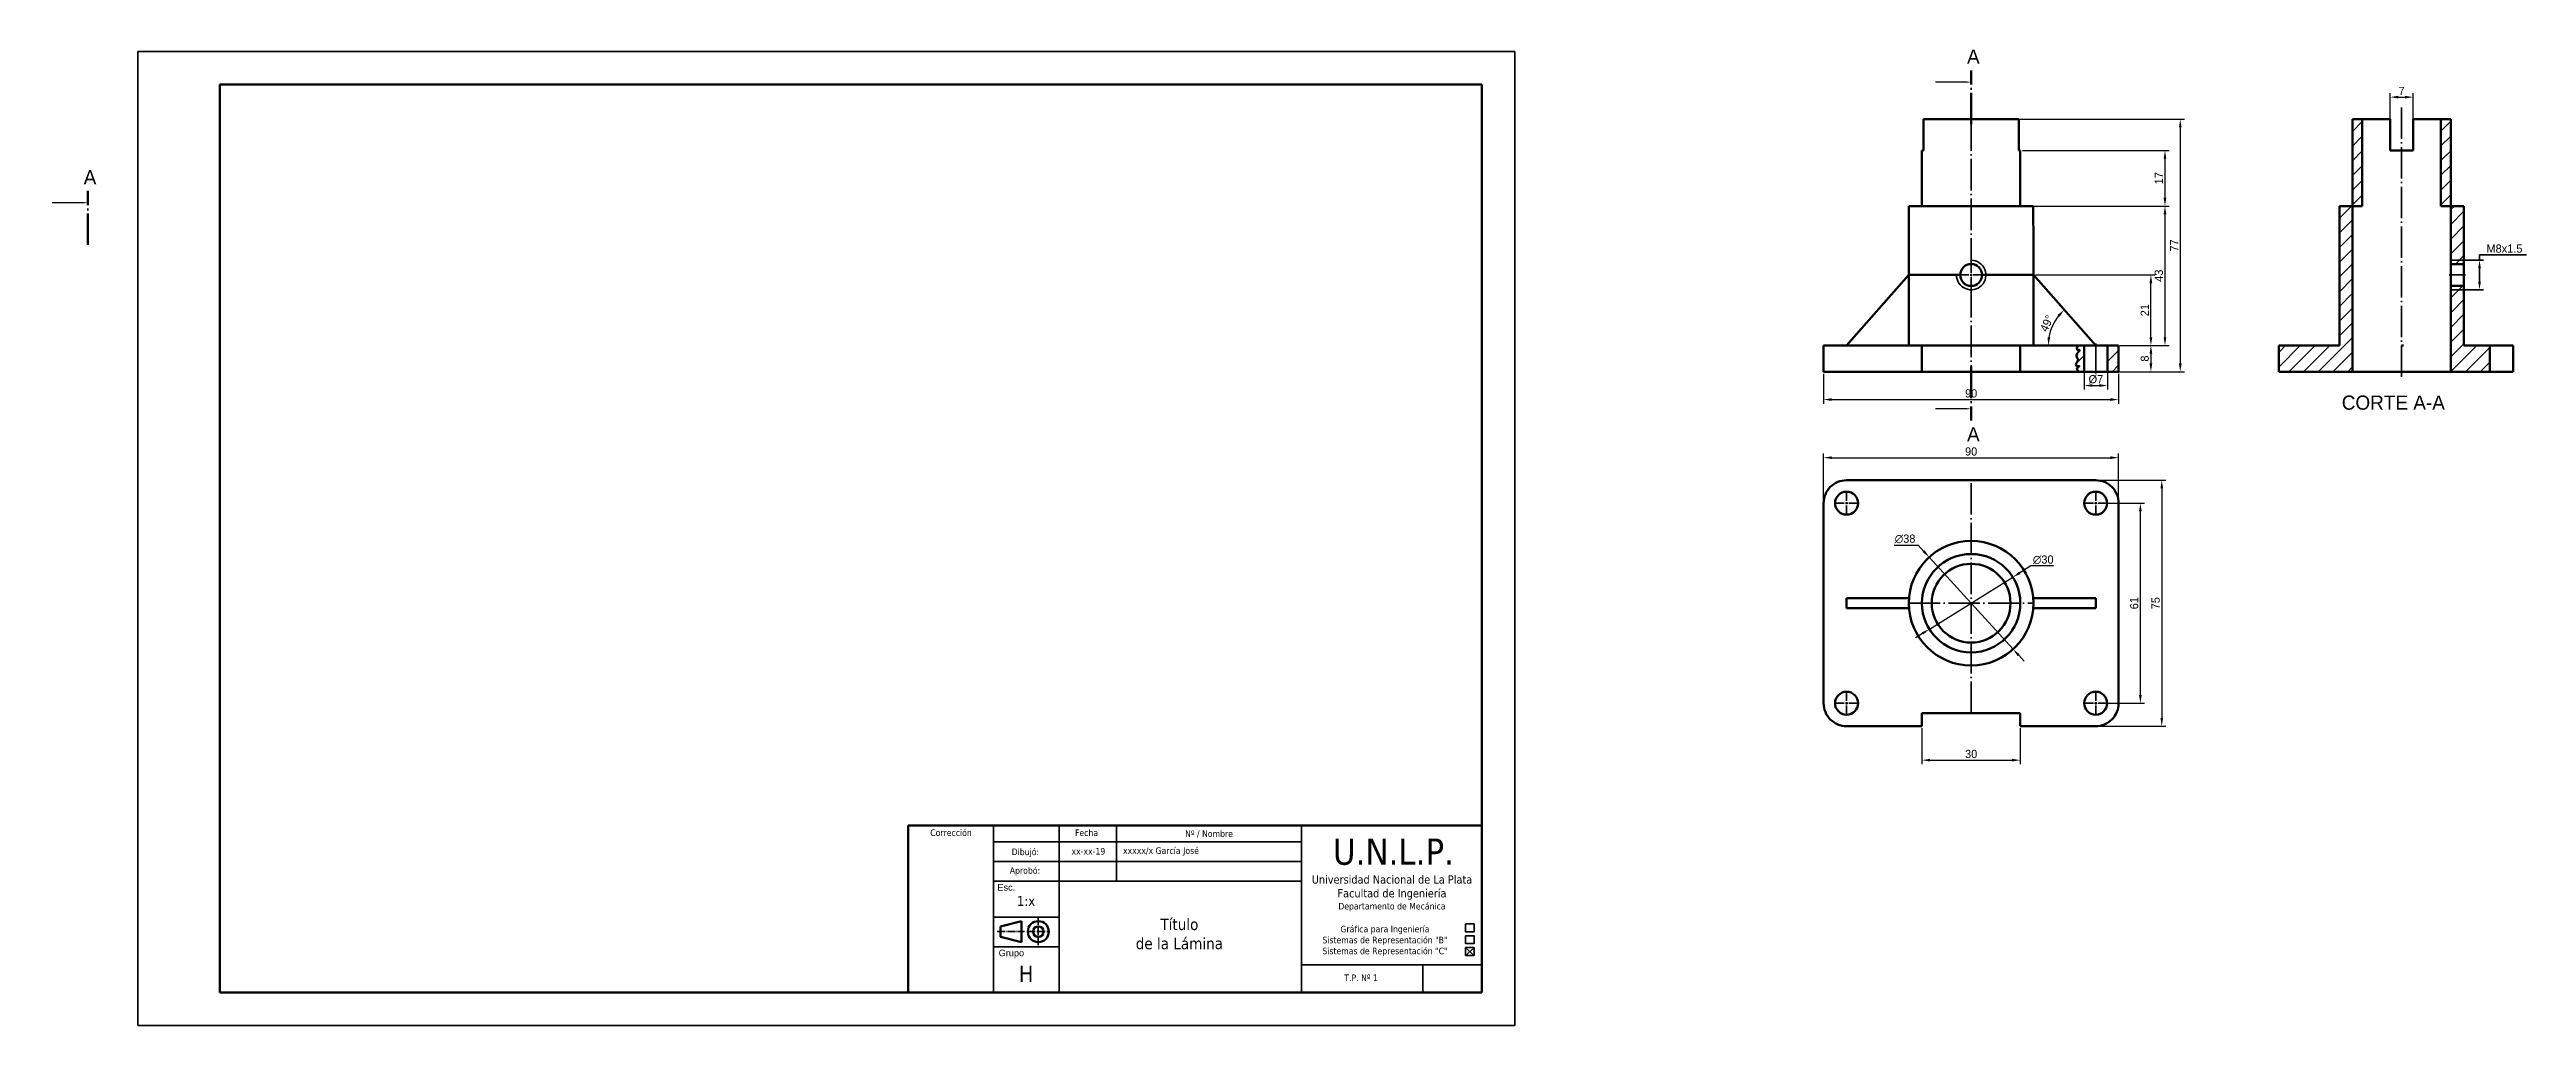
# Model space of a CAD drawing. Header units: millimetres. Extents: x 1050 to 1805, y 843 to 1141.
import ezdxf

# ---------------------------------------------------------------- set-up
doc = ezdxf.new("R2010")
doc.units = ezdxf.units.MM
doc.header["$LTSCALE"] = 0.4
doc.linetypes.add('ACAD_ISO04W100', pattern=[30, 24, -3, 0, -3])
doc.linetypes.add('CENTER2', pattern=[28.575, 19.05, -3.175, 3.175, -3.175])
for name, color, linetype, lineweight in [('Contornos Visibles', 7, 'Continuous', 70), ('Cotas', 3, 'Continuous', 35), ('Ejes', 4, 'ACAD_ISO04W100', 35), ('Ind Corte', 1, 'ACAD_ISO04W100', 70), ('Rayado', 2, 'Continuous', 35), ('Roscas', 2, 'Continuous', 35), ('Rotulo LINEAS Borde', 5, 'Continuous', 70), ('Rotulo LINEAS internas', 1, 'Continuous', 35), ('TEXTO', 4, 'Continuous', 35)]:
    doc.layers.add(name, color=color, linetype=linetype, lineweight=lineweight)
doc.dimstyles.new('ISO-25', dxfattribs={"dimtxt": 2.5, "dimasz": 2.5, "dimexe": 1.25, "dimexo": 0.625, "dimtad": 1, "dimtoh": 1, "dimdec": 0, "dimtxsty": 'Standard', "dimcen": 2.5, "dimadec": 0, "dimazin": 0, "dimtfac": 1, "dimtdec": 0, "dimtmove": 0, "dimatfit": 3, "dimfxl": 1, "dimarcsym": 0})
pattern_1 = [(45, (-1.3066, 0), (-2.245064, 2.245064), [])]

# ---------------------------------------------------------------- blocks, each defined once
blk = doc.blocks.new('*U1')
at = {"layer": 'Ejes', "color": 0, "transparency": 16777216}
for p, q in [((-3.62, 0), (-0.7, 0)), ((0, 0.7), (0, 3.62)), ((0.7, 0), (3.62, 0)), ((0, -3.62), (0, -0.7))]:
    blk.add_line(p, q, dxfattribs=at)
at = {"layer": 'Ejes', "color": 0, "linetype": 'Continuous', "transparency": 16777216}
for p, q in [((-0.35, 0), (0.35, 0)), ((0, -0.35), (0, 0.35))]:
    blk.add_line(p, q, dxfattribs=at)
blk = doc.blocks.new('*U2')
at = {"layer": 'Ejes', "color": 0, "transparency": 16777216}
for p, q in [((-3.62, 0), (-0.7, 0)), ((0, 0.7), (0, 3.62)), ((0.7, 0), (3.62, 0)), ((0, -3.62), (0, -0.7))]:
    blk.add_line(p, q, dxfattribs=at)
at = {"layer": 'Ejes', "color": 0, "linetype": 'Continuous', "transparency": 16777216}
for p, q in [((-0.35, 0), (0.35, 0)), ((0, -0.35), (0, 0.35))]:
    blk.add_line(p, q, dxfattribs=at)
blk = doc.blocks.new('*U3')
at = {"layer": 'Ejes', "color": 0, "transparency": 16777216}
for p, q in [((-3.62, 0), (-0.7, 0)), ((0, 0.7), (0, 3.62)), ((0.7, 0), (3.62, 0)), ((0, -3.62), (0, -0.7))]:
    blk.add_line(p, q, dxfattribs=at)
at = {"layer": 'Ejes', "color": 0, "linetype": 'Continuous', "transparency": 16777216}
for p, q in [((-0.35, 0), (0.35, 0)), ((0, -0.35), (0, 0.35))]:
    blk.add_line(p, q, dxfattribs=at)
blk = doc.blocks.new('*U4')
at = {"layer": 'Ejes', "color": 0, "transparency": 16777216}
for p, q in [((-3.62, 0), (-0.7, 0)), ((0, 0.7), (0, 3.62)), ((0.7, 0), (3.62, 0)), ((0, -3.62), (0, -0.7))]:
    blk.add_line(p, q, dxfattribs=at)
at = {"layer": 'Ejes', "color": 0, "linetype": 'Continuous', "transparency": 16777216}
for p, q in [((-0.35, 0), (0.35, 0)), ((0, -0.35), (0, 0.35))]:
    blk.add_line(p, q, dxfattribs=at)
blk = doc.blocks.new('*D9')
at = {"layer": 'Cotas', "color": 0, "lineweight": -2, "transparency": 16777216}
for p, q in [((1763.7, 1119.61), (1763.7, 1127.59)), ((1766.2, 1126.34), (1768.2, 1126.34)), ((1770.7, 1119.61), (1770.7, 1127.59))]:
    blk.add_line(p, q, dxfattribs=at)
at = {"layer": 'Cotas', "color": 0, "transparency": 16777216}
for points in [[(1766.2, 1126.76), (1766.2, 1125.93), (1763.7, 1126.34)], [(1768.2, 1126.76), (1768.2, 1125.93), (1770.7, 1126.34)]]:
    blk.add_solid(points, dxfattribs=at)
at = {"layer": 'Cotas', "color": 0, "transparency": 16777216, "insert": (1767.2, 1128.22), "char_height": 2.5, "attachment_point": 5}
blk.add_mtext('7', dxfattribs=at)
blk = doc.blocks.new('*D12')
at = {"layer": 'Cotas', "color": 0, "lineweight": -2, "transparency": 16777216}
for p, q in [((1650.38, 1119.59), (1700.92, 1119.59)), ((1699.67, 1117.09), (1699.67, 1045.11)), ((1680.88, 1042.61), (1700.92, 1042.61))]:
    blk.add_line(p, q, dxfattribs=at)
at = {"layer": 'Cotas', "color": 0, "transparency": 16777216}
for points in [[(1699.26, 1117.09), (1700.09, 1117.09), (1699.67, 1119.59)], [(1699.26, 1045.11), (1700.09, 1045.11), (1699.67, 1042.61)]]:
    blk.add_solid(points, dxfattribs=at)
at = {"layer": 'Cotas', "color": 0, "transparency": 16777216, "insert": (1697.8, 1081.1), "char_height": 2.5, "attachment_point": 5, "rotation": 90}
blk.add_mtext('77', dxfattribs=at)
blk = doc.blocks.new('*D13')
at = {"layer": 'Cotas', "color": 0, "lineweight": -2, "transparency": 16777216}
blk.add_arc((1673.88, 1050.61), 14.49, 141.37772, 170.09949, dxfattribs=at)
at = {"layer": 'Cotas', "color": 0, "transparency": 16777216}
for points in [[(1662.26, 1059.94), (1662.86, 1059.36), (1664.28, 1061.46)], [(1660.02, 1053.06), (1659.19, 1053.14), (1659.39, 1050.61)]]:
    blk.add_solid(points, dxfattribs=at)
at = {"layer": 'Cotas', "color": 0, "transparency": 16777216, "insert": (1658.96, 1057.33), "char_height": 2.5, "attachment_point": 5, "rotation": 65.7386}
blk.add_mtext('49°', dxfattribs=at)
blk = doc.blocks.new('*D16')
at = {"layer": 'Cotas', "color": 0, "lineweight": -2, "transparency": 16777216}
for p, q in [((1590.88, 1003.14), (1590.88, 1017.63)), ((1593.38, 1016.38), (1678.38, 1016.38)), ((1680.88, 1003.14), (1680.88, 1017.63))]:
    blk.add_line(p, q, dxfattribs=at)
at = {"layer": 'Cotas', "color": 0, "transparency": 16777216}
for points in [[(1593.38, 1016.8), (1593.38, 1015.97), (1590.88, 1016.38)], [(1678.38, 1016.8), (1678.38, 1015.97), (1680.88, 1016.38)]]:
    blk.add_solid(points, dxfattribs=at)
at = {"layer": 'Cotas', "color": 0, "transparency": 16777216, "insert": (1635.88, 1018.26), "char_height": 2.5, "attachment_point": 5}
blk.add_mtext('90', dxfattribs=at)
blk = doc.blocks.new('*D17')
at = {"layer": 'Cotas', "color": 0, "lineweight": -2, "transparency": 16777216}
for p, q in [((1674.5, 1009.51), (1695.28, 1009.51)), ((1694.03, 1007.01), (1694.03, 937.01)), ((1674.5, 934.51), (1695.28, 934.51))]:
    blk.add_line(p, q, dxfattribs=at)
at = {"layer": 'Cotas', "color": 0, "transparency": 16777216}
for points in [[(1693.62, 1007.01), (1694.45, 1007.01), (1694.03, 1009.51)], [(1693.62, 937.01), (1694.45, 937.01), (1694.03, 934.51)]]:
    blk.add_solid(points, dxfattribs=at)
at = {"layer": 'Cotas', "color": 0, "transparency": 16777216, "insert": (1692.16, 972.01), "char_height": 2.5, "attachment_point": 5, "rotation": 90}
blk.add_mtext('75', dxfattribs=at)
blk = doc.blocks.new('*D18')
at = {"layer": 'Cotas', "color": 0, "lineweight": -2, "transparency": 16777216}
for p, q in [((1674.5, 1002.51), (1688.74, 1002.51)), ((1687.49, 1000.01), (1687.49, 944.01)), ((1674.5, 941.51), (1688.74, 941.51))]:
    blk.add_line(p, q, dxfattribs=at)
at = {"layer": 'Cotas', "color": 0, "transparency": 16777216}
for points in [[(1687.08, 1000.01), (1687.91, 1000.01), (1687.49, 1002.51)], [(1687.08, 944.01), (1687.91, 944.01), (1687.49, 941.51)]]:
    blk.add_solid(points, dxfattribs=at)
at = {"layer": 'Cotas', "color": 0, "transparency": 16777216, "insert": (1685.62, 972.01), "char_height": 2.5, "attachment_point": 5, "rotation": 90}
blk.add_mtext('61', dxfattribs=at)
blk = doc.blocks.new('*D20')
at = {"layer": 'Cotas', "color": 0, "lineweight": -2, "transparency": 16777216}
for p, q in [((1612.4, 989.74), (1619.69, 989.74)), ((1619.69, 989.74), (1621.38, 987.89)), ((1648.69, 957.98), (1623.06, 986.04)), ((1650.38, 956.14), (1652.06, 954.29))]:
    blk.add_line(p, q, dxfattribs=at)
at = {"layer": 'Cotas', "color": 0, "transparency": 16777216}
for points in [[(1621.69, 988.17), (1621.07, 987.61), (1623.06, 986.04)], [(1650.68, 956.42), (1650.07, 955.86), (1648.69, 957.98)]]:
    blk.add_solid(points, dxfattribs=at)
at = {"layer": 'Cotas', "color": 0, "transparency": 16777216, "insert": (1615.73, 991.61), "char_height": 2.5, "attachment_point": 5}
blk.add_mtext('∅38', dxfattribs=at)
blk = doc.blocks.new('*D21')
at = {"layer": 'Cotas', "color": 0, "lineweight": -2, "transparency": 16777216}
for p, q in [((1670.38, 1042.55), (1670.38, 1037.14)), ((1672.88, 1038.39), (1675, 1038.39)), ((1677.5, 1042.55), (1677.5, 1037.14))]:
    blk.add_line(p, q, dxfattribs=at)
at = {"layer": 'Cotas', "color": 0, "transparency": 16777216}
for points in [[(1672.88, 1038.81), (1672.88, 1037.98), (1670.38, 1038.39)], [(1675, 1038.81), (1675, 1037.98), (1677.5, 1038.39)]]:
    blk.add_solid(points, dxfattribs=at)
at = {"layer": 'Cotas', "color": 0, "transparency": 16777216, "insert": (1673.94, 1040.27), "char_height": 2.5, "attachment_point": 5}
blk.add_mtext('%%C7', dxfattribs=at)
blk = doc.blocks.new('*D22')
at = {"layer": 'Cotas', "color": 0, "lineweight": -2, "transparency": 16777216}
for p, q in [((1681.27, 1050.61), (1691.97, 1050.61)), ((1690.72, 1048.11), (1690.72, 1045.11)), ((1681.32, 1042.61), (1691.97, 1042.61))]:
    blk.add_line(p, q, dxfattribs=at)
at = {"layer": 'Cotas', "color": 0, "transparency": 16777216}
for points in [[(1690.3, 1048.11), (1691.13, 1048.11), (1690.72, 1050.61)], [(1690.3, 1045.11), (1691.13, 1045.11), (1690.72, 1042.61)]]:
    blk.add_solid(points, dxfattribs=at)
at = {"layer": 'Cotas', "color": 0, "transparency": 16777216, "insert": (1688.84, 1046.61), "char_height": 2.5, "attachment_point": 5, "rotation": 90}
blk.add_mtext('8', dxfattribs=at)
blk = doc.blocks.new('*D23')
at = {"layer": 'Cotas', "color": 0, "lineweight": -2, "transparency": 16777216}
for p, q in [((1655.44, 1093.13), (1696.26, 1093.13)), ((1695.01, 1090.63), (1695.01, 1053.11)), ((1681.46, 1050.61), (1696.26, 1050.61))]:
    blk.add_line(p, q, dxfattribs=at)
at = {"layer": 'Cotas', "color": 0, "transparency": 16777216}
for points in [[(1694.59, 1090.63), (1695.42, 1090.63), (1695.01, 1093.13)], [(1694.59, 1053.11), (1695.42, 1053.11), (1695.01, 1050.61)]]:
    blk.add_solid(points, dxfattribs=at)
at = {"layer": 'Cotas', "color": 0, "transparency": 16777216, "insert": (1693.13, 1071.87), "char_height": 2.5, "attachment_point": 5, "rotation": 90}
blk.add_mtext('43', dxfattribs=at)
blk = doc.blocks.new('*U25')
at = {"layer": 'Ejes', "color": 0, "linetype": 'CENTER2', "transparency": 16777216}
for p, q in [((-3.47, 0), (-0.67, 0)), ((0, 0.67), (0, 3.47)), ((0.67, 0), (3.47, 0)), ((0, -3.47), (0, -0.67))]:
    blk.add_line(p, q, dxfattribs=at)
at = {"layer": 'Ejes', "color": 0, "linetype": 'Continuous', "transparency": 16777216}
for p, q in [((-0.335, 0), (0.335, 0)), ((0, -0.335), (0, 0.335))]:
    blk.add_line(p, q, dxfattribs=at)
blk = doc.blocks.new('*D26')
at = {"layer": 'Cotas', "color": 0, "lineweight": -2, "transparency": 16777216}
for p, q in [((1655.5, 1072.1), (1691.97, 1072.1)), ((1690.72, 1053.11), (1690.72, 1069.6)), ((1681.46, 1050.61), (1691.97, 1050.61))]:
    blk.add_line(p, q, dxfattribs=at)
at = {"layer": 'Cotas', "color": 0, "transparency": 16777216}
for points in [[(1690.3, 1069.6), (1691.13, 1069.6), (1690.72, 1072.1)], [(1690.3, 1053.11), (1691.13, 1053.11), (1690.72, 1050.61)]]:
    blk.add_solid(points, dxfattribs=at)
at = {"layer": 'Cotas', "color": 0, "transparency": 16777216, "insert": (1688.84, 1061.36), "char_height": 2.5, "attachment_point": 5, "rotation": 90}
blk.add_mtext('21', dxfattribs=at)
blk = doc.blocks.new('*U30')
at = {"layer": 'Ejes', "color": 0, "linetype": 'CENTER2', "transparency": 16777216}
blk.add_line((-2.5, 0), (2.5, 0), dxfattribs=at)
blk = doc.blocks.new('*D31')
at = {"layer": 'Cotas', "color": 0, "lineweight": -2, "transparency": 16777216}
for p, q in [((1651.5, 1110.09), (1696.26, 1110.09)), ((1695.01, 1107.59), (1695.01, 1095.63)), ((1651.5, 1093.13), (1696.26, 1093.13))]:
    blk.add_line(p, q, dxfattribs=at)
at = {"layer": 'Cotas', "color": 0, "transparency": 16777216}
for points in [[(1694.59, 1107.59), (1695.42, 1107.59), (1695.01, 1110.09)], [(1694.59, 1095.63), (1695.42, 1095.63), (1695.01, 1093.13)]]:
    blk.add_solid(points, dxfattribs=at)
at = {"layer": 'Cotas', "color": 0, "transparency": 16777216, "insert": (1693.13, 1101.61), "char_height": 2.5, "attachment_point": 5, "rotation": 90}
blk.add_mtext('17', dxfattribs=at)
blk = doc.blocks.new('*D32')
at = {"layer": 'Cotas', "color": 0, "lineweight": -2, "transparency": 16777216}
for p, q in [((1590.88, 1041.98), (1590.88, 1032.85)), ((1680.88, 1041.98), (1680.88, 1032.85)), ((1593.38, 1034.1), (1678.38, 1034.1))]:
    blk.add_line(p, q, dxfattribs=at)
at = {"layer": 'Cotas', "color": 0, "transparency": 16777216}
for points in [[(1593.38, 1034.52), (1593.38, 1033.69), (1590.88, 1034.1)], [(1678.38, 1034.52), (1678.38, 1033.69), (1680.88, 1034.1)]]:
    blk.add_solid(points, dxfattribs=at)
at = {"layer": 'Cotas', "color": 0, "transparency": 16777216, "insert": (1635.88, 1035.98), "char_height": 2.5, "attachment_point": 5}
blk.add_mtext('90', dxfattribs=at)
blk = doc.blocks.new('*D33')
at = {"layer": 'Cotas', "color": 0, "lineweight": -2, "transparency": 16777216}
for p, q in [((1620.88, 933.89), (1620.88, 922.89)), ((1650.88, 933.89), (1650.88, 922.89)), ((1623.38, 924.14), (1648.38, 924.14))]:
    blk.add_line(p, q, dxfattribs=at)
at = {"layer": 'Cotas', "color": 0, "transparency": 16777216}
for points in [[(1623.38, 924.56), (1623.38, 923.73), (1620.88, 924.14)], [(1648.38, 924.56), (1648.38, 923.73), (1650.88, 924.14)]]:
    blk.add_solid(points, dxfattribs=at)
at = {"layer": 'Cotas', "color": 0, "transparency": 16777216, "insert": (1635.88, 926.02), "char_height": 2.5, "attachment_point": 5}
blk.add_mtext('30', dxfattribs=at)
blk = doc.blocks.new('*D34')
at = {"layer": 'Cotas', "color": 0, "lineweight": -2, "transparency": 16777216}
for p, q in [((1654.11, 983.36), (1650.74, 981.26)), ((1660.99, 983.36), (1654.11, 983.36)), ((1623.14, 964.09), (1648.61, 979.94)), ((1621.02, 962.77), (1618.9, 961.45))]:
    blk.add_line(p, q, dxfattribs=at)
at = {"layer": 'Cotas', "color": 0, "transparency": 16777216}
for points in [[(1650.52, 981.61), (1650.96, 980.91), (1648.61, 979.94)], [(1620.8, 963.12), (1621.24, 962.42), (1623.14, 964.09)]]:
    blk.add_solid(points, dxfattribs=at)
at = {"layer": 'Cotas', "color": 0, "transparency": 16777216, "insert": (1657.86, 985.24), "char_height": 2.5, "attachment_point": 5}
blk.add_mtext('∅30', dxfattribs=at)

msp = doc.modelspace()

# ---------------------------------------------------------------- hatches: boundary and pattern name
at = {"layer": 'Rayado'}
h = msp.add_hatch(dxfattribs=at)
h.set_pattern_fill('ANSI31', color=256)
h.set_pattern_definition(pattern_1)
h.paths.add_polyline_path([(1786.2, 1093.13), (1782.2, 1093.13), (1782.2, 1076.6), (1786.2, 1076.6)])
h.paths.add_polyline_path([(1786.2, 1076.6), (1782.2, 1076.6), (1782.2, 1075.45), (1786.2, 1075.45)])
h.paths.add_polyline_path([(1786.2, 1067.6), (1782.2, 1067.6), (1782.2, 1042.61), (1794.08, 1042.61), (1794.08, 1050.61), (1786.2, 1050.61)])
h.paths.add_polyline_path([(1786.2, 1068.75), (1782.2, 1068.75), (1782.2, 1067.6), (1786.2, 1067.6)])
h.paths.add_polyline_path([(1782.2, 1119.59), (1779.2, 1119.59), (1779.2, 1093.13), (1782.2, 1093.13)])
h.paths.add_polyline_path([(1755.2, 1119.59), (1752.2, 1119.59), (1752.2, 1093.13), (1755.2, 1093.13)])
h.paths.add_polyline_path([(1752.2, 1093.13), (1748.2, 1093.13), (1748.2, 1050.61), (1729.7, 1050.61), (1729.7, 1042.61), (1752.2, 1042.61)])
h = msp.add_hatch(dxfattribs=at)
h.set_pattern_fill('ANSI31', color=256)
h.set_pattern_definition(pattern_1)
edge = h.paths.add_edge_path()
edge.add_line((1670.38, 1050.61), (1668.32, 1050.61))
edge.add_spline(control_points=[(1668.32, 1050.61), (1668.13, 1050), (1667.85, 1049.12), (1669.45, 1049.5), (1668.06, 1048.14), (1667.94, 1047.11), (1668.76, 1046.16), (1667.96, 1045.46), (1667.65, 1044.03), (1669.34, 1044.52), (1667.69, 1043.52), (1668.42, 1042.94), (1668.84, 1042.61)], knot_values=[0, 0, 0, 0, 1.299812, 1.884783, 3.217074, 4.329588, 5.236218, 6.209634, 7.24837, 8.028333, 8.923075, 10.141948, 10.141948, 10.141948, 10.141948], degree=3, periodic=0)
edge.add_line((1668.84, 1042.61), (1670.38, 1042.61))
edge.add_line((1670.38, 1042.61), (1670.38, 1050.61))
h.paths.add_polyline_path([(1680.83, 1050.61), (1677.5, 1050.61), (1677.5, 1042.61), (1680.88, 1042.61)])

# ---------------------------------------------------------------- linework, layer by layer
at = {"layer": 'Contornos Visibles'}
for p, q in [((1621.38, 1119.59), (1650.38, 1119.59)), ((1621.38, 1110.09), (1621.38, 1119.59)), ((1650.38, 1110.09), (1650.38, 1119.59)), ((1752.2, 1119.59), (1752.2, 1093.13)), ((1763.7, 1119.59), (1752.2, 1119.59)), ((1755.2, 1093.13), (1755.2, 1119.59)), ((1763.7, 1110.09), (1763.7, 1119.59)), ((1782.2, 1119.59), (1770.7, 1119.59)), ((1770.7, 1110.09), (1770.7, 1119.59)), ((1779.2, 1093.13), (1779.2, 1119.59)), ((1782.2, 1119.59), (1782.2, 1093.13)), ((1620.88, 1110.09), (1620.88, 1093.13)), ((1621.38, 1110.09), (1620.88, 1110.09)), ((1650.88, 1110.09), (1650.38, 1110.09)), ((1650.88, 1110.09), (1650.38, 1110.09)), ((1650.88, 1110.09), (1650.88, 1093.13)), ((1770.7, 1110.09), (1763.7, 1110.09)), ((1616.88, 1093.13), (1616.88, 1050.61)), ((1616.88, 1093.13), (1654.82, 1093.13)), ((1654.82, 1093.13), (1654.88, 1081.1)), ((1748.2, 1093.13), (1748.2, 1050.61)), ((1755.2, 1093.13), (1748.2, 1093.13)), ((1752.2, 1093.13), (1752.2, 1042.61)), ((1786.2, 1093.13), (1779.2, 1093.13)), ((1782.2, 1093.13), (1782.2, 1042.61)), ((1786.2, 1093.13), (1786.2, 1050.61)), ((1654.88, 1081.1), (1654.88, 1050.61)), ((1782.2, 1076.6), (1782.2, 1067.6)), ((1782.2, 1075.45), (1786.2, 1075.45)), ((1597.88, 1050.61), (1616.88, 1072.1)), ((1632.53, 1072.1), (1616.88, 1072.1)), ((1639.35, 1072.1), (1654.88, 1072.1)), ((1673.88, 1050.61), (1654.88, 1072.1)), ((1782.2, 1068.75), (1786.2, 1068.75)), ((1590.83, 1050.61), (1680.83, 1050.61)), ((1590.88, 1050.61), (1590.88, 1042.61)), ((1620.88, 1042.61), (1620.88, 1050.61)), ((1650.88, 1042.61), (1650.88, 1050.61)), ((1670.38, 1042.61), (1670.38, 1050.61)), ((1677.5, 1042.61), (1677.5, 1050.61)), ((1680.83, 1050.61), (1680.88, 1042.61)), ((1729.7, 1042.61), (1729.7, 1050.61)), ((1748.2, 1050.61), (1729.7, 1050.61)), ((1767.72, 1050.61), (1767.2, 1050.61)), ((1801.2, 1050.61), (1786.2, 1050.61)), ((1794.08, 1042.61), (1794.08, 1050.61)), ((1801.2, 1042.61), (1801.2, 1050.61)), ((1590.88, 1042.61), (1680.88, 1042.61)), ((1801.2, 1042.61), (1729.7, 1042.61)), ((1616.94, 973.51), (1597.88, 973.51)), ((1597.88, 973.51), (1597.88, 970.51)), ((1616.94, 970.52), (1597.88, 970.51)), ((1654.82, 973.51), (1673.88, 973.51)), ((1654.82, 970.52), (1673.88, 970.52)), ((1673.88, 973.51), (1673.88, 970.52)), ((1620.88, 938.51), (1650.88, 938.51)), ((1620.88, 934.51), (1620.88, 938.51)), ((1650.88, 938.51), (1650.88, 934.51)), ((1339.79, 873.44), (1346.19, 875.04)), ((1339.79, 870.24), (1346.19, 868.64))]:
    msp.add_line(p, q, dxfattribs=at)
msp.add_lwpolyline([(1620.88, 934.51), (1597.88, 934.51, -0.414214), (1590.88, 941.51), (1590.88, 1002.51, -0.414214), (1597.88, 1009.51), (1673.88, 1009.51, -0.414214), (1680.88, 1002.51), (1680.88, 941.51, -0.414214), (1673.88, 934.51), (1650.88, 934.51)], format="xyb", dxfattribs=at)
for points in [[(1339.79, 873.44), (1339.79, 870.24)], [(1346.19, 868.64), (1346.19, 875.04)]]:
    msp.add_lwpolyline(points, dxfattribs=at)
for centre, radius in [((1635.88, 1072.1), 3.35), ((1597.88, 1002.51), 3.5), ((1673.88, 1002.51), 3.5), ((1635.88, 972.01), 19), ((1635.88, 972.01), 19), ((1635.88, 972.01), 19), ((1635.88, 972.01), 15), ((1635.88, 972.01), 12), ((1597.88, 941.51), 3.5), ((1673.88, 941.51), 3.5), ((1351.34, 871.84), 3.2), ((1351.34, 871.84), 1.6)]:
    msp.add_circle(centre, radius, dxfattribs=at)
msp.add_spline([(1668.84, 1042.61), (1668.22, 1043.66), (1668.84, 1044.31), (1668.06, 1044.31), (1668.06, 1045.35), (1668.5, 1046.21), (1668.12, 1047.04), (1668.26, 1048.14), (1668.9, 1049.31), (1668.32, 1049.31), (1668.32, 1050.61)], degree=3, dxfattribs=at)
at = {"layer": 'Cotas', "color": 3}
for p, q in [((1496.66, 1140.24), (1076.66, 1140.24)), ((1076.66, 1140.24), (1076.66, 843.24)), ((1496.66, 843.24), (1496.66, 1140.24)), ((1076.66, 843.24), (1496.66, 843.24))]:
    msp.add_line(p, q, dxfattribs=at)
at = {"layer": 'Cotas'}
for p, q in [((1786.2, 1076.6), (1792.2, 1076.6)), ((1790.95, 1076.6), (1790.95, 1078.26)), ((1790.95, 1078.26), (1805.27, 1078.26)), ((1790.95, 1074.1), (1790.95, 1070.1)), ((1786.2, 1067.6), (1792.2, 1067.6)), ((1311.66, 853.24), (1486.66, 853.24))]:
    msp.add_line(p, q, dxfattribs=at)
for points in [[(1790.54, 1074.1), (1791.37, 1074.1), (1790.95, 1076.6)], [(1790.54, 1070.1), (1791.37, 1070.1), (1790.95, 1067.6)]]:
    msp.add_solid(points, dxfattribs=at)
at = {"layer": 'Ejes'}
for p, q in [((1635.88, 1119.59), (1635.87, 1075.45)), ((1767.2, 1123.2), (1767.2, 1039.79)), ((1635.87, 1068.75), (1635.87, 1044.13)), ((1673.88, 1042.01), (1673.88, 1051.21)), ((1635.88, 938.51), (1635.88, 1009.51)), ((1616.88, 972.01), (1654.88, 972.01))]:
    msp.add_line(p, q, dxfattribs=at)
at = {"layer": 'Ejes', "ltscale": 0.25}
for p, q in [((1338.83, 871.84), (1347.15, 871.84)), ((1347.84, 871.84), (1354.84, 871.84)), ((1351.34, 867.68), (1351.34, 876))]:
    msp.add_line(p, q, dxfattribs=at)
at = {"layer": 'Ind Corte'}
for p, q in [((1635.87, 1118.07), (1635.87, 1134.51)), ((1061.4, 1081.29), (1061.4, 1097.73)), ((1635.87, 1044.13), (1635.87, 1027.7))]:
    msp.add_line(p, q, dxfattribs=at)
for points in [[(1635.87, 1130.92, 0, 1.6, 0), (1630.77, 1130.92, 0.4, 0.4, 0), (1625.01, 1130.92, 0.4, 0.4, 0)], [(1061.4, 1094.14, 0, 1.6, 0), (1056.3, 1094.14, 0.4, 0.4, 0), (1050.53, 1094.14, 0.4, 0.4, 0)], [(1635.87, 1031.29, 0, 1.6, 0), (1630.77, 1031.29, 0.4, 0.4, 0), (1625.01, 1031.29, 0.4, 0.4, 0)]]:
    msp.add_lwpolyline(points, format="xyseb", dxfattribs=at)
at = {"layer": 'Roscas'}
for p, q in [((1782.2, 1076.6), (1786.2, 1076.6)), ((1782.2, 1067.6), (1786.2, 1067.6))]:
    msp.add_line(p, q, dxfattribs=at)
msp.add_arc((1635.88, 1072.1), 4.5, 180, 90.0107, dxfattribs=at)
at = {"layer": 'Rotulo LINEAS Borde'}
for p, q in [((1486.66, 1130.24), (1101.66, 1130.24)), ((1101.66, 1130.24), (1101.66, 853.24)), ((1486.66, 853.24), (1486.66, 1130.24)), ((1311.66, 904.24), (1311.66, 853.24)), ((1311.66, 904.24), (1486.66, 904.24)), ((1486.66, 853.24), (1101.66, 853.24))]:
    msp.add_line(p, q, dxfattribs=at)
at = {"layer": 'Rotulo LINEAS internas'}
for p, q in [((1337.66, 904.24), (1337.66, 853.24)), ((1431.66, 899.24), (1337.66, 899.24)), ((1357.66, 904.24), (1357.66, 853.24)), ((1375.21, 904.24), (1375.21, 887.24)), ((1431.66, 904.24), (1431.66, 853.24)), ((1431.66, 893.24), (1337.66, 893.24)), ((1431.66, 887.24), (1337.66, 887.24)), ((1357.66, 876.24), (1337.66, 876.24)), ((1357.66, 876.24), (1357.66, 867.24)), ((1481.68, 871.78), (1481.68, 874.19)), ((1337.66, 867.24), (1357.66, 867.24)), ((1431.66, 861.74), (1486.66, 861.74)), ((1468.66, 861.74), (1468.66, 853.24)), ((1484.26, 866.94), (1481.68, 864.54)), ((1481.68, 866.94), (1484.26, 864.54))]:
    msp.add_line(p, q, dxfattribs=at)
for points in [[(1481.68, 874.19), (1484.26, 874.19), (1484.26, 871.78), (1481.68, 871.78)], [(1481.68, 870.58), (1484.26, 870.58), (1484.26, 868.18), (1481.68, 868.18)], [(1481.68, 866.98), (1484.26, 866.98), (1484.26, 864.57), (1481.68, 864.57)]]:
    msp.add_lwpolyline(points, close=True, dxfattribs=at)

# ---------------------------------------------------------------- block references
at = {"layer": 'Ejes', "linetype": 'CENTER2'}
for name, p in [('*U25', (1635.88, 1072.1)), ('*U30', (1784.2, 1072.1))]:
    msp.add_blockref(name, p, dxfattribs=at)
at = {"layer": 'Ejes'}
for name, p in [('*U1', (1597.88, 1002.51)), ('*U2', (1673.88, 1002.51)), ('*U4', (1597.88, 941.51)), ('*U3', (1673.88, 941.51))]:
    msp.add_blockref(name, p, dxfattribs=at)

# ---------------------------------------------------------------- texts
at = {"layer": 'Cotas', "insert": (1798.56, 1080.13), "char_height": 2.5, "attachment_point": 5}
msp.add_mtext('M8x1.5', dxfattribs=at)
at = {"layer": 'Ind Corte', "char_height": 4.32}
for s, width, insert, attachment_point in [('A', 4.7053, (1634.63, 1140.85), 1), ('A', 4.7053, (1060.15, 1104.07), 1), ('CORTE A-A', 38.8706, (1748.93, 1030.96), 7), ('A', 4.7053, (1634.63, 1021.35), 7)]:
    msp.add_mtext_dynamic_manual_height_columns(s, width=width, gutter_width=15, heights=[0], dxfattribs=dict(at, insert=insert, attachment_point=attachment_point))
at = {"layer": 'TEXTO', "attachment_point": 5}
for s, insert, char_height, width in [('{\\fTahoma|b0|i0|c0|p0;Corrección}', (1324.71, 902), 2, 19.4631), ('{\\fTahoma|b0|i0|c0|p0;\\H0.7937x;Fecha}', (1366.05, 901.99), 2.52, 17.4427), ('{\\fTahoma|b0|i0|c0|p34;Nº / Nombre }', (1403.41, 901.6), 2, 55), ('{\\fTahoma|b0|i0|c0|p0;\\H1.6x;U.N.L.P.}', (1459.67, 896.17), 5, 35.4565), ('{\\fTahoma|b0|i0|c0|p34;Aprobó:}', (1347.27, 890.21), 2, 19.4631), ('{\\fTahoma|b0|i0|c0|p34;Dibujó:}', (1347.39, 895.89), 2, 19.4631), ('{\\fTahoma|b0|i0|c0|p34;xx-xx-19}', (1366.62, 896.33), 2, 20.2884), ('{\\fTahoma|b0|i0|c0|p34;xxxxx/x García José}', (1388.75, 896.28), 2, 55), ('{\\fArial|b0|i0|c0|p0;Esc.}', (1341.57, 885.33), 2, 19.4631), ('{\\fTahoma|b0|i0|c0|p34;Universidad Nacional de La Plata\\PFacultad de Ingeniería\\P\\H0.79365x;Departamento de Mecánica}', (1459.22, 883.53), 2.52, 55), ('{\\fTahoma|b0|i0|c0|p34;1:x}', (1347.6, 881.19), 3, 55), ('{\\fTahoma|b0|i0|c0|p34;Título \\Pde la Lámina}', (1394.37, 871.12), 3.5, 55), ('{\\fTahoma|b0|i0|c0|p34;Gráfica para Ingeniería\\PSistemas de Representación "B" \\PSistemas de Representación "C"}', (1457.08, 869.01), 2, 55), ('{\\fArial|b0|i0|c0|p34;Grupo}', (1343.13, 865.04), 2, 19.4631), ('{\\fTahoma|b0|i0|c0|p34;H}', (1347.6, 858.97), 5, 55), ('{\\fTahoma|b0|i0|c0|p34;T.P. Nº 1}', (1449.8, 857.78), 2, 23.2265)]:
    msp.add_mtext(s, dxfattribs=dict(at, insert=insert, char_height=char_height, width=width))

# ---------------------------------------------------------------- dimensions: what is measured, and where the dimension line sits
at = {"layer": 'Cotas'}
for base, p1, p2, picture, middle in [((1770.7, 1126.34), (1763.7, 1118.98), (1770.7, 1118.98), '*D9', (1767.2, 1128.22)), ((1680.88, 1034.1), (1590.88, 1042.61), (1680.88, 1042.61), '*D32', (1635.88, 1035.98)), ((1680.88, 1016.38), (1590.88, 1002.51), (1680.88, 1002.51), '*D16', (1635.88, 1018.26)), ((1650.88, 924.14), (1620.88, 934.51), (1650.88, 934.51), '*D33', (1635.88, 926.02))]:
    dim = msp.add_linear_dim(base=base, p1=p1, p2=p2, dimstyle='ISO-25', dxfattribs=at)
    dim.commit()
    dim.dimension.update_dxf_attribs({"geometry": picture, "text_midpoint": middle})
for base, p1, p2, picture, middle in [((1699.67, 1042.61), (1649.75, 1119.59), (1680.25, 1042.61), '*D12', (1697.8, 1081.1)), ((1695.01, 1093.13), (1650.88, 1110.09), (1650.88, 1093.13), '*D31', (1693.13, 1101.61)), ((1690.72, 1072.1), (1680.83, 1050.61), (1654.88, 1072.1), '*D26', (1688.84, 1061.36)), ((1690.72, 1042.61), (1680.65, 1050.61), (1680.69, 1042.61), '*D22', (1688.84, 1046.61)), ((1687.49, 941.51), (1673.88, 1002.51), (1673.88, 941.51), '*D18', (1685.62, 972.01))]:
    dim = msp.add_linear_dim(base=base, p1=p1, p2=p2, angle=90, dimstyle='ISO-25', dxfattribs=at)
    dim.commit()
    dim.dimension.update_dxf_attribs({"geometry": picture, "text_midpoint": middle})
for base, p1, p2, picture, middle in [((1695.01, 1050.61), (1654.82, 1093.13), (1680.83, 1050.61), '*D23', (1695.01, 1071.87)), ((1694.03, 934.51), (1673.88, 1009.51), (1673.88, 934.51), '*D17', (1694.03, 972.01))]:
    dim = msp.add_linear_dim(base=base, p1=p1, p2=p2, angle=90, dimstyle='ISO-25', dxfattribs=at)
    dim.commit()
    dim.dimension.update_dxf_attribs({"geometry": picture, "text_midpoint": middle, "dimtype": 160})
dim = msp.add_angular_dim_2l(base=(1661.64, 1058.36), line1=((1590.83, 1050.61), (1680.83, 1050.61)), line2=((1673.88, 1050.61), (1654.88, 1072.1)), dimstyle='ISO-25', dxfattribs=at)
dim.commit()
dim.dimension.update_dxf_attribs({"geometry": '*D13', "text_midpoint": (1658.96, 1057.33)})
dim = msp.add_linear_dim(base=(1677.5, 1038.39), p1=(1670.38, 1043.18), p2=(1677.5, 1043.18), text='%%C<>', dimstyle='ISO-25', dxfattribs=at)
dim.commit()
dim.dimension.update_dxf_attribs({"geometry": '*D21', "text_midpoint": (1673.94, 1040.27)})
dim = msp.add_diameter_dim_2p(p1=(1648.69, 957.98), p2=(1623.06, 986.04), dimstyle='ISO-25', dxfattribs=at)
dim.commit()
dim.dimension.update_dxf_attribs({"geometry": '*D20', "text_midpoint": (1615.73, 991.61)})
dim = msp.add_diameter_dim_2p(p1=(1623.14, 964.09), p2=(1648.61, 979.94), dimstyle='ISO-25', dxfattribs=at)
dim.commit()
dim.dimension.update_dxf_attribs({"geometry": '*D34', "text_midpoint": (1657.86, 983.36), "dimtype": 163})

doc.saveas('drawing.dxf')
